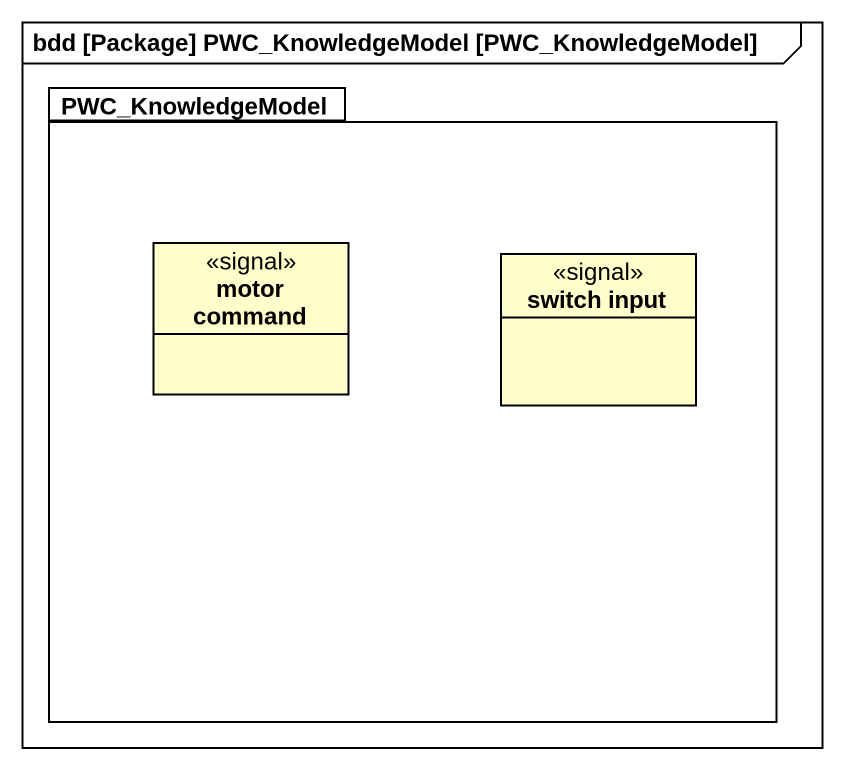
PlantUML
@startuml
mainframe bdd [Package] PWC_KnowledgeModel [PWC_KnowledgeModel]
hide circle
hide empty members
package PWC_KnowledgeModel {
  class "motor command" as motor_command <<signal>>
  class "switch input" as switch_input <<signal>>
}
@enduml
